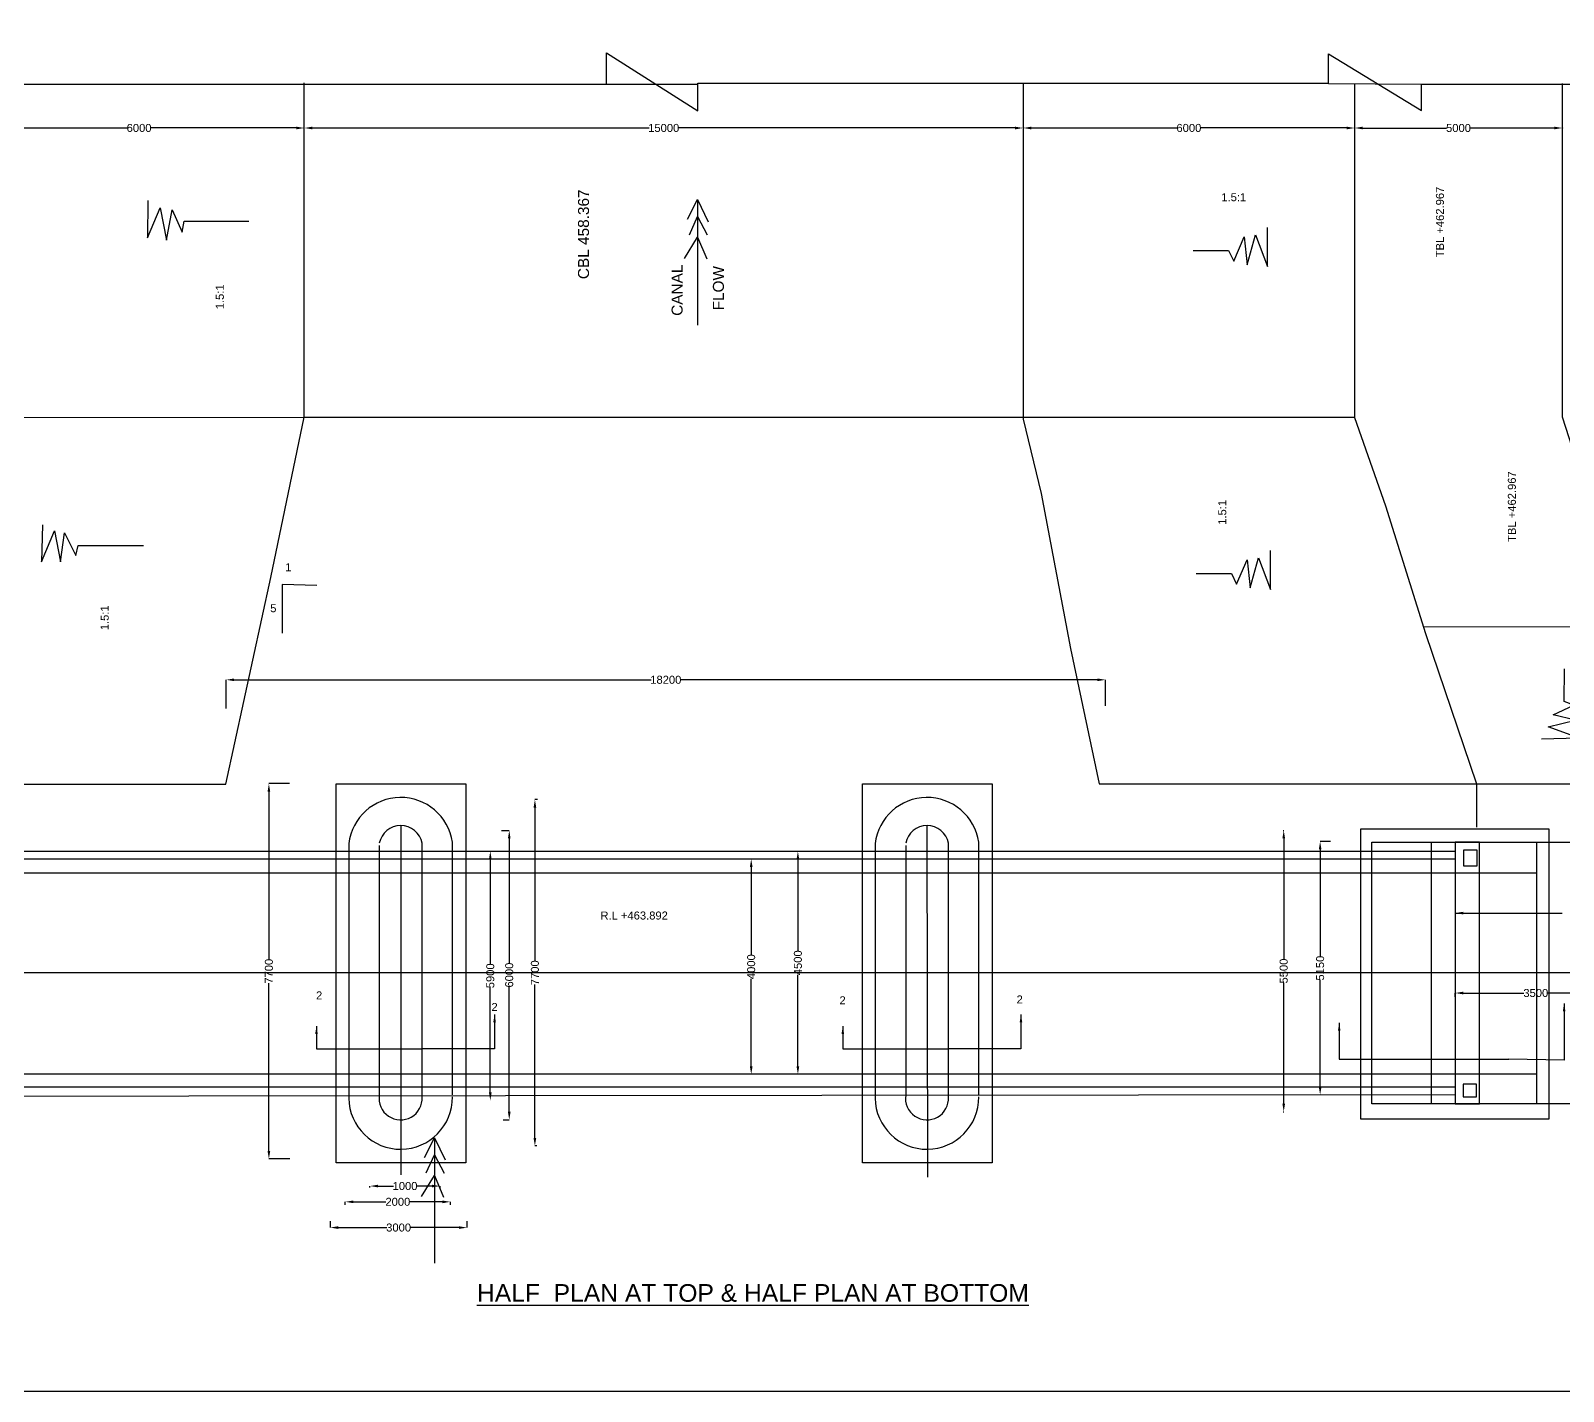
# Model space of a CAD drawing. Header units: inches. Extents: x -78138 to 96486, y -59190 to 52136.
# Drawn here: x -38397 to 38207, y -59190 to 8807 of the extents above; entities that cross this region are included whole.
import ezdxf

# ---------------------------------------------------------------- set-up
doc = ezdxf.new("R2010")
doc.units = ezdxf.units.IN
doc.header["$MEASUREMENT"] = 0
for name, color, linetype in [('DIM', 7, 'Continuous'), ('DRAWING', 7, 'Continuous'), ('TEXT', 7, 'Continuous')]:
    doc.layers.add(name, color=color, linetype=linetype)
doc.styles.get("Standard").update_dxf_attribs({"font": 'arial.ttf'})
doc.dimstyles.get("Standard").update_dxf_attribs({"dimtxt": 400, "dimasz": 400, "dimexe": 0.18, "dimexo": 0.0625, "dimgap": 0.09, "dimtad": 0, "dimtih": 1, "dimtoh": 1, "dimdec": 4, "dimzin": 0, "dimdsep": 46, "dimtxsty": 'Standard', "dimcen": 0.09, "dimadec": 0, "dimazin": 0, "dimtfac": 1, "dimtdec": 4, "dimtofl": 0, "dimtmove": 0, "dimatfit": 3, "dimfxl": 0, "dimtolj": 1, "dimtzin": 0, "dimarcsym": 0})

# ---------------------------------------------------------------- blocks, each defined once
blk = doc.blocks.new('*D24')
at = {"layer": 'Defpoints', "color": 0, "transparency": 16777216}
for p in [(-21438, -49006), (-17935, -48931), (-17935, -49059)]:
    blk.add_point(p, dxfattribs=at)
at = {"layer": 'DIM', "color": 0, "lineweight": -2, "transparency": 16777216}
for p, q in [((-21438, -49006), (-21438, -48931)), ((-21038, -48931), (-20264, -48931)), ((-18335, -48931), (-19108, -48931)), ((-17935, -49059), (-17935, -48931))]:
    blk.add_line(p, q, dxfattribs=at)
at = {"layer": 'DIM', "color": 0, "transparency": 16777216}
for points in [[(-21038, -48864), (-21038, -48998), (-21438, -48931)], [(-18335, -48864), (-18335, -48998), (-17935, -48931)]]:
    blk.add_solid(points, dxfattribs=at)
at = {"layer": 'DIM', "color": 0, "transparency": 16777216, "insert": (-19686, -48931), "char_height": 400, "attachment_point": 5}
blk.add_mtext('\\A1;1000', dxfattribs=at)
blk = doc.blocks.new('*D25')
at = {"layer": 'Defpoints', "color": 0, "transparency": 16777216}
for p in [(-17416, -49720), (-22671, -49868), (-17416, -49868)]:
    blk.add_point(p, dxfattribs=at)
at = {"layer": 'DIM', "color": 0, "lineweight": -2, "transparency": 16777216}
for p, q in [((-22671, -49868), (-22671, -49720)), ((-22271, -49720), (-20644, -49720)), ((-17816, -49720), (-19444, -49720)), ((-17416, -49868), (-17416, -49720))]:
    blk.add_line(p, q, dxfattribs=at)
at = {"layer": 'DIM', "color": 0, "transparency": 16777216}
for points in [[(-22271, -49654), (-22271, -49787), (-22671, -49720)], [(-17816, -49654), (-17816, -49787), (-17416, -49720)]]:
    blk.add_solid(points, dxfattribs=at)
at = {"layer": 'DIM', "color": 0, "transparency": 16777216, "insert": (-20044, -49720), "char_height": 400, "attachment_point": 5}
blk.add_mtext('\\A1;2000', dxfattribs=at)
blk = doc.blocks.new('*D26')
at = {"layer": 'Defpoints', "color": 0, "transparency": 16777216}
for p in [(-23423, -50686), (-23423, -51007), (-16589, -50686)]:
    blk.add_point(p, dxfattribs=at)
at = {"layer": 'DIM', "color": 0, "lineweight": -2, "transparency": 16777216}
for p, q in [((-23423, -50686), (-23423, -51007)), ((-23023, -51007), (-20603, -51007)), ((-16989, -51007), (-19410, -51007)), ((-16589, -50686), (-16589, -51007))]:
    blk.add_line(p, q, dxfattribs=at)
at = {"layer": 'DIM', "color": 0, "transparency": 16777216}
for points in [[(-23023, -50940), (-23023, -51073), (-23423, -51007)], [(-16989, -50940), (-16989, -51073), (-16589, -51007)]]:
    blk.add_solid(points, dxfattribs=at)
at = {"layer": 'DIM', "color": 0, "transparency": 16777216, "insert": (-20006, -51007), "char_height": 400, "attachment_point": 5}
blk.add_mtext('\\A1;3000', dxfattribs=at)
blk = doc.blocks.new('*D27')
at = {"layer": 'Defpoints', "color": 0, "transparency": 16777216}
for p in [(-1593, -32591), (-2383, -43346), (-1593, -43346)]:
    blk.add_point(p, dxfattribs=at)
at = {"layer": 'DIM', "color": 0, "lineweight": -2, "transparency": 16777216}
for p, q in [((-1593, -32591), (-2383, -32591)), ((-2383, -32991), (-2383, -37364)), ((-2383, -42946), (-2383, -38573)), ((-1593, -43346), (-2383, -43346))]:
    blk.add_line(p, q, dxfattribs=at)
at = {"layer": 'DIM', "color": 0, "transparency": 16777216}
for points in [[(-2450, -32991), (-2316, -32991), (-2383, -32591)], [(-2450, -42946), (-2316, -42946), (-2383, -43346)]]:
    blk.add_solid(points, dxfattribs=at)
at = {"layer": 'DIM', "color": 0, "transparency": 16777216, "insert": (-2383, -37969), "char_height": 400, "attachment_point": 5, "rotation": 90}
blk.add_mtext('\\A1;4000', dxfattribs=at)
blk = doc.blocks.new('*D28')
at = {"layer": 'Defpoints', "color": 0, "transparency": 16777216}
for p in [(-50, -32200), (-50, -32200), (-50, -43346)]:
    blk.add_point(p, dxfattribs=at)
at = {"layer": 'DIM', "color": 0, "lineweight": -2, "transparency": 16777216}
for p, q in [((-51, -32200), (-51, -32200)), ((-50, -32600), (-50, -37168)), ((-50, -42946), (-50, -38378)), ((-50, -43346), (-50, -43346))]:
    blk.add_line(p, q, dxfattribs=at)
at = {"layer": 'DIM', "color": 0, "transparency": 16777216}
for points in [[(-117, -32600), (16, -32600), (-50, -32200)], [(-117, -42946), (16, -42946), (-50, -43346)]]:
    blk.add_solid(points, dxfattribs=at)
at = {"layer": 'DIM', "color": 0, "transparency": 16777216, "insert": (-50, -37773), "char_height": 400, "attachment_point": 5, "rotation": 90}
blk.add_mtext('\\A1;4500', dxfattribs=at)
blk = doc.blocks.new('*D29')
at = {"layer": 'Defpoints', "color": 0, "transparency": 16777216}
for p in [(24209, -31156), (24209, -45215), (24231, -45215)]:
    blk.add_point(p, dxfattribs=at)
at = {"layer": 'DIM', "color": 0, "lineweight": -2, "transparency": 16777216}
for p, q in [((24209, -31156), (24231, -31156)), ((24231, -31556), (24231, -37589)), ((24231, -44815), (24231, -38782)), ((24209, -45215), (24231, -45215))]:
    blk.add_line(p, q, dxfattribs=at)
at = {"layer": 'DIM', "color": 0, "transparency": 16777216}
for points in [[(24164, -31556), (24297, -31556), (24231, -31156)], [(24164, -44815), (24297, -44815), (24231, -45215)]]:
    blk.add_solid(points, dxfattribs=at)
at = {"layer": 'DIM', "color": 0, "transparency": 16777216, "insert": (24231, -38186), "char_height": 400, "attachment_point": 5, "rotation": 90}
blk.add_mtext('\\A1;5500', dxfattribs=at)
blk = doc.blocks.new('*D30')
at = {"layer": 'Defpoints', "color": 0, "transparency": 16777216}
for p in [(26574, -31709), (26051, -44377), (26051, -44377)]:
    blk.add_point(p, dxfattribs=at)
at = {"layer": 'DIM', "color": 0, "lineweight": -2, "transparency": 16777216}
for p, q in [((26574, -31709), (26051, -31709)), ((26051, -32109), (26051, -37446)), ((26051, -43977), (26051, -38640)), ((26051, -44377), (26052, -44377))]:
    blk.add_line(p, q, dxfattribs=at)
at = {"layer": 'DIM', "color": 0, "transparency": 16777216}
for points in [[(25985, -32109), (26118, -32109), (26051, -31709)], [(25985, -43977), (26118, -43977), (26051, -44377)]]:
    blk.add_solid(points, dxfattribs=at)
at = {"layer": 'DIM', "color": 0, "transparency": 16777216, "insert": (26051, -38043), "char_height": 400, "attachment_point": 5, "rotation": 90}
blk.add_mtext('\\A1;5150', dxfattribs=at)
blk = doc.blocks.new('*D31')
at = {"layer": 'Defpoints', "color": 0, "transparency": 16777216}
for p in [(32803, -39480), (40856, -39285), (40856, -39480)]:
    blk.add_point(p, dxfattribs=at)
at = {"layer": 'DIM', "color": 0, "lineweight": -2, "transparency": 16777216}
for p, q in [((32803, -39480), (32803, -39285)), ((33203, -39285), (36233, -39285)), ((40456, -39285), (37426, -39285)), ((40856, -39480), (40856, -39285))]:
    blk.add_line(p, q, dxfattribs=at)
at = {"layer": 'DIM', "color": 0, "transparency": 16777216}
for points in [[(33203, -39219), (33203, -39352), (32803, -39285)], [(40456, -39219), (40456, -39352), (40856, -39285)]]:
    blk.add_solid(points, dxfattribs=at)
at = {"layer": 'DIM', "color": 0, "transparency": 16777216, "insert": (36830, -39285), "char_height": 400, "attachment_point": 5}
blk.add_mtext('\\A1;3500', dxfattribs=at)
blk = doc.blocks.new('*D33')
at = {"layer": 'Defpoints', "color": 0, "transparency": 16777216}
for p in [(15322, -23633), (-28627, -25074), (15322, -24927)]:
    blk.add_point(p, dxfattribs=at)
at = {"layer": 'DIM', "color": 0, "lineweight": -2, "transparency": 16777216}
for p, q in [((-28627, -25074), (-28627, -23633)), ((-28227, -23633), (-7386, -23633)), ((14922, -23633), (-5919, -23633)), ((15322, -24927), (15322, -23633))]:
    blk.add_line(p, q, dxfattribs=at)
at = {"layer": 'DIM', "color": 0, "transparency": 16777216}
for points in [[(-28227, -23567), (-28227, -23700), (-28627, -23633)], [(14922, -23567), (14922, -23700), (15322, -23633)]]:
    blk.add_solid(points, dxfattribs=at)
at = {"layer": 'DIM', "color": 0, "transparency": 16777216, "insert": (-6652, -23633), "char_height": 400, "attachment_point": 5}
blk.add_mtext('\\A1;18200', dxfattribs=at)
blk = doc.blocks.new('*D34')
at = {"layer": 'Defpoints', "color": 0, "transparency": 16777216}
for p in [(-26490, -28820), (-25464, -28820), (-25438, -47575)]:
    blk.add_point(p, dxfattribs=at)
at = {"layer": 'DIM', "color": 0, "lineweight": -2, "transparency": 16777216}
for p, q in [((-25464, -28820), (-26490, -28820)), ((-26490, -29220), (-26490, -37602)), ((-26490, -47175), (-26490, -38792)), ((-25438, -47575), (-26490, -47575))]:
    blk.add_line(p, q, dxfattribs=at)
at = {"layer": 'DIM', "color": 0, "transparency": 16777216}
for points in [[(-26556, -29220), (-26423, -29220), (-26490, -28820)], [(-26556, -47175), (-26423, -47175), (-26490, -47575)]]:
    blk.add_solid(points, dxfattribs=at)
at = {"layer": 'DIM', "color": 0, "transparency": 16777216, "insert": (-26490, -38197), "char_height": 400, "attachment_point": 5, "rotation": 90}
blk.add_mtext('\\A1;7700', dxfattribs=at)
blk = doc.blocks.new('*D35')
at = {"layer": 'Defpoints', "color": 0, "transparency": 16777216}
for p in [(-13067, -29616), (-13194, -46928), (-13092, -46928)]:
    blk.add_point(p, dxfattribs=at)
at = {"layer": 'DIM', "color": 0, "lineweight": -2, "transparency": 16777216}
for p, q in [((-13067, -29616), (-13195, -29616)), ((-13194, -30016), (-13194, -37677)), ((-13194, -46528), (-13194, -38867)), ((-13092, -46928), (-13195, -46928))]:
    blk.add_line(p, q, dxfattribs=at)
at = {"layer": 'DIM', "color": 0, "transparency": 16777216}
for points in [[(-13261, -30016), (-13128, -30016), (-13194, -29616)], [(-13261, -46528), (-13128, -46528), (-13194, -46928)]]:
    blk.add_solid(points, dxfattribs=at)
at = {"layer": 'DIM', "color": 0, "transparency": 16777216, "insert": (-13194, -38272), "char_height": 400, "attachment_point": 5, "rotation": 90}
blk.add_mtext('\\A1;7700', dxfattribs=at)
blk = doc.blocks.new('*D36')
at = {"layer": 'Defpoints', "color": 0, "transparency": 16777216}
for p in [(-14861, -31156), (-14476, -31156), (-14785, -45621)]:
    blk.add_point(p, dxfattribs=at)
at = {"layer": 'DIM', "color": 0, "lineweight": -2, "transparency": 16777216}
for p, q in [((-14861, -31156), (-14476, -31156)), ((-14476, -31556), (-14476, -37791)), ((-14476, -45221), (-14476, -38986)), ((-14785, -45621), (-14476, -45621))]:
    blk.add_line(p, q, dxfattribs=at)
at = {"layer": 'DIM', "color": 0, "transparency": 16777216}
for points in [[(-14543, -31556), (-14410, -31556), (-14476, -31156)], [(-14543, -45221), (-14410, -45221), (-14476, -45621)]]:
    blk.add_solid(points, dxfattribs=at)
at = {"layer": 'DIM', "color": 0, "transparency": 16777216, "insert": (-14476, -38389), "char_height": 400, "attachment_point": 5, "rotation": 90}
blk.add_mtext('\\A1;6000', dxfattribs=at)
blk = doc.blocks.new('*D37')
at = {"layer": 'Defpoints', "color": 0, "transparency": 16777216}
for p in [(-15423, -32200), (-15423, -32200), (-15423, -44650)]:
    blk.add_point(p, dxfattribs=at)
at = {"layer": 'DIM', "color": 0, "lineweight": -2, "transparency": 16777216}
for p, q in [((-15423, -32200), (-15423, -32200)), ((-15423, -32600), (-15423, -37828)), ((-15423, -44250), (-15423, -39021)), ((-15423, -44650), (-15423, -44650))]:
    blk.add_line(p, q, dxfattribs=at)
at = {"layer": 'DIM', "color": 0, "transparency": 16777216}
for points in [[(-15490, -32600), (-15357, -32600), (-15423, -32200)], [(-15490, -44250), (-15357, -44250), (-15423, -44650)]]:
    blk.add_solid(points, dxfattribs=at)
at = {"layer": 'DIM', "color": 0, "transparency": 16777216, "insert": (-15423, -38425), "char_height": 400, "attachment_point": 5, "rotation": 90}
blk.add_mtext('\\A1;5900', dxfattribs=at)
blk = doc.blocks.new('*D43')
at = {"layer": 'Defpoints', "color": 0, "transparency": 16777216}
for p in [(-41235, 3943), (-24721, 3943), (-24721, 3943)]:
    blk.add_point(p, dxfattribs=at)
at = {"layer": 'DIM', "color": 0, "lineweight": -2, "transparency": 16777216}
for p, q in [((-41235, 3943), (-41235, 3943)), ((-40835, 3943), (-33576, 3943)), ((-25121, 3943), (-32380, 3943)), ((-24721, 3943), (-24721, 3943))]:
    blk.add_line(p, q, dxfattribs=at)
at = {"layer": 'DIM', "color": 0, "transparency": 16777216}
for points in [[(-40835, 4009), (-40835, 3876), (-41235, 3943)], [(-25121, 4009), (-25121, 3876), (-24721, 3943)]]:
    blk.add_solid(points, dxfattribs=at)
at = {"layer": 'DIM', "color": 0, "transparency": 16777216, "insert": (-32978, 3943), "char_height": 400, "attachment_point": 5}
blk.add_mtext('\\A1;6000', dxfattribs=at)
blk = doc.blocks.new('*D44')
at = {"layer": 'Defpoints', "color": 0, "transparency": 16777216}
for p in [(-24721, 3943), (11209, 3943), (11209, 3943)]:
    blk.add_point(p, dxfattribs=at)
at = {"layer": 'DIM', "color": 0, "lineweight": -2, "transparency": 16777216}
for p, q in [((-24721, 3943), (-24721, 3943)), ((-24321, 3943), (-7489, 3943)), ((10809, 3943), (-6023, 3943)), ((11209, 3943), (11209, 3943))]:
    blk.add_line(p, q, dxfattribs=at)
at = {"layer": 'DIM', "color": 0, "transparency": 16777216}
for points in [[(-24321, 4009), (-24321, 3876), (-24721, 3943)], [(10809, 4009), (10809, 3876), (11209, 3943)]]:
    blk.add_solid(points, dxfattribs=at)
at = {"layer": 'DIM', "color": 0, "transparency": 16777216, "insert": (-6756, 3943), "char_height": 400, "attachment_point": 5}
blk.add_mtext('\\A1;15000', dxfattribs=at)
blk = doc.blocks.new('*D45')
at = {"layer": 'Defpoints', "color": 0, "transparency": 16777216}
for p in [(11209, 3943), (27776, 3943), (27776, 3943)]:
    blk.add_point(p, dxfattribs=at)
at = {"layer": 'DIM', "color": 0, "lineweight": -2, "transparency": 16777216}
for p, q in [((11209, 3943), (11209, 3942)), ((11609, 3943), (18895, 3943)), ((27376, 3943), (20090, 3943)), ((27776, 3943), (27776, 3942))]:
    blk.add_line(p, q, dxfattribs=at)
at = {"layer": 'DIM', "color": 0, "transparency": 16777216}
for points in [[(11609, 4009), (11609, 3876), (11209, 3943)], [(27376, 4009), (27376, 3876), (27776, 3943)]]:
    blk.add_solid(points, dxfattribs=at)
at = {"layer": 'DIM', "color": 0, "transparency": 16777216, "insert": (19492, 3943), "char_height": 400, "attachment_point": 5}
blk.add_mtext('\\A1;6000', dxfattribs=at)
blk = doc.blocks.new('*D46')
at = {"layer": 'Defpoints', "color": 0, "transparency": 16777216}
for p in [(27776, 3943), (38158, 3943), (38158, 3942)]:
    blk.add_point(p, dxfattribs=at)
at = {"layer": 'DIM', "color": 0, "lineweight": -2, "transparency": 16777216}
for p, q in [((27776, 3943), (27776, 3942)), ((28176, 3942), (32370, 3942)), ((37758, 3942), (33564, 3942)), ((38158, 3943), (38158, 3942))]:
    blk.add_line(p, q, dxfattribs=at)
at = {"layer": 'DIM', "color": 0, "transparency": 16777216}
for points in [[(28176, 4009), (28176, 3876), (27776, 3942)], [(37758, 4009), (37758, 3876), (38158, 3942)]]:
    blk.add_solid(points, dxfattribs=at)
at = {"layer": 'DIM', "color": 0, "transparency": 16777216, "insert": (32967, 3942), "char_height": 400, "attachment_point": 5}
blk.add_mtext('\\A1;5000', dxfattribs=at)

msp = doc.modelspace()

# ---------------------------------------------------------------- linework, layer by layer
at = {"layer": 'DIM'}
msp.add_lwpolyline([(96116.94438, -59189.93795), (-78138.09425, -59189.93795), (-78138.09425, 52136.46224), (96116.94438, 52136.46224)], close=True, dxfattribs=at)
msp.add_lwpolyline([(-24100.17935, -18916.13404), (-25829.84499, -18869.43922), (-25829.84499, -21297.57261)], dxfattribs=at)
at = {"layer": 'DRAWING'}
for points in [[(-77302.2615, 6187.55832), (-49234.89189, 6187.55832), (-49234.89189, 7318.73333), (-46568.96425, 5206.38675), (-46568.96425, 6126.25227), (-9612.55955, 6126.25227), (-9612.55955, 7693.95474), (-5045.37849, 4800.13729), (-5045.37849, 6178.95604), (26463.8846, 6178.95604), (26463.8846, 7640.8291), (31117.38626, 4813.32709), (31117.38626, 6141.39621), (61852.09355, 6141.39621)], [(-77055.45468, -23857.1998), (-64529.04046, -28854.43137), (-28639.06662, -28854.43137), (-26397.70254, -18523.03927), (-24720.97166, -10510.92115), (-24720.97166, 6203.84573)], [(11209.06804, 6192.41132), (11209.06804, -10610.54983), (12104.48551, -14328.30931), (13579.79879, -22073.01916), (15008.23167, -28829.48829), (50974.55699, -28829.48829), (47947.83306, -26467.4182), (45385.06522, -23997.34404), (42494.68051, -20429.3025), (40939.50314, -17665.92328), (39467.04266, -14533.6731), (38158.18953, -10502.60351), (38158.18953, 6165.42474)], [(26463.8846, 6165.42474), (31117.38626, 6141.39621)], [(27775.92207, 6158.64998), (27775.92207, -10518.691), (29319.47486, -14938.61341), (31318.3953, -21317.77845), (33867.53833, -28829.48829), (33867.53833, -30990.23199)], [(-9612.55955, 6126.25227), (-5045.37849, 6126.25227)], [(-32534.54774, 313.31247), (-32555.9786, -1551.38718), (-31918.70084, -41.83657), (-31609.16594, -1669.605), (-31326.94258, -150.9606), (-30826.22399, -1260.38937), (-30716.97637, -714.76863), (-27494.17174, -714.76863)], [(-5563.73133, -614.75609), (-5067.27627, 364.31656), (-4532.63232, -741.90841)], [(-5067.27627, 364.31656), (-5067.27627, -5906.43183)], [(-5474.62412, -1390.38514), (-5067.27627, -480.78908), (-4583.55062, -1403.10054)], [(-5713.93105, -2572.90138), (-5064.72109, -1517.53746), (-4606.45423, -2598.33191)], [(19713.35665, -2171.50667), (21476.40315, -2171.50667), (21734.4667, -2711.97034), (22255.20185, -1501.36379), (22411.88291, -2891.49015), (22826.62825, -1390.89028), (23428.59836, -2984.18518), (23428.59836, -1025.39141)], [(27775.92207, -10518.691), (-24720.97166, -10518.691), (-41234.76509, -10539.30131)], [(-37812.54794, -15893.80812), (-37849.66206, -17738.15917), (-37209.43969, -16181.11902), (-36912.52528, -17738.15917), (-36699.11783, -16292.33618), (-36142.40241, -17423.04376), (-36021.78133, -16922.56671), (-32752.16891, -16922.56671)], [(19856.95777, -18312.20069), (21620.00427, -18312.20069), (21878.06782, -18852.66436), (22398.80297, -17642.05781), (22555.48403, -19032.18417), (22970.22936, -17531.58431), (23572.19948, -19124.87921), (23572.19948, -17166.08543)], [(31208.53348, -20967.17587), (42938.70687, -20977.43178)], [(37121.49312, -26578.50681), (38971.80118, -26535.9492), (37444.07986, -25976.62075), (38813.55066, -25642.23957), (37693.03055, -25389.27743), (38727.74182, -24902.90473), (38252.99166, -24720.51507), (38272.37117, -23086.04047)], [(-19901.77572, -30914.82242), (-19901.77572, -48365.5521)], [(6445.53225, -48488.69662), (6402.9229, -30914.82561)], [(-22498.05717, -31814.51232), (-22498.05717, -44538.71008)], [(-20969.8618, -31906.87862), (-20969.8618, -44391.80542)], [(-18833.68964, -44480.79034), (-18833.68964, -31793.37888)], [(-17318.5582, -44379.14485), (-17318.5582, -31745.78286)], [(3809.28067, -31814.51232), (3809.28067, -44538.71008)], [(5337.47604, -31906.87862), (5337.47604, -44391.80542)], [(7473.6482, -44480.79034), (7473.6482, -31793.37888)], [(8988.77964, -44379.14485), (8988.77964, -31745.78286)], [(-46340.92838, -32199.51372), (32803.41222, -32199.51372)], [(32803.41222, -32591.14992), (-46340.92838, -32591.14992)], [(-50403.62271, -33273.33014), (36866.10655, -33273.33014)], [(-77099.30078, -38259.09393), (72793.30769, -38259.09393)], [(36866.10655, -43346.06306), (-50403.62271, -43346.06306)], [(-46340.92838, -43970.78109), (32803.41222, -43970.78109)], [(32803.41222, -44368.86784), (-46340.92838, -44459.49035)], [(-18712.20197, -47500.62139), (-18215.74692, -46521.54874), (-17681.10296, -47627.77371)], [(-18215.74692, -46521.54874), (-18215.74692, -52792.29713)], [(-18623.09477, -48276.25044), (-18215.74692, -47366.65438), (-17732.02127, -48288.96584)], [(-18862.4017, -49458.76669), (-18213.19174, -48403.40276), (-17754.92488, -49484.19721)]]:
    msp.add_lwpolyline(points, dxfattribs=at)
for points in [[(-16654.11268, -47777.97754), (-23127.80932, -47777.97754), (-23127.80932, -28824.01147), (-16654.11268, -28824.01147)], [(9653.22516, -47777.97754), (3179.52852, -47777.97754), (3179.52852, -28824.01147), (9653.22516, -28824.01147)], [(37494.95972, -31090.01183), (28063.42908, -31090.01183), (28063.42908, -45566.54659), (37494.95972, -45566.54659)], [(41233.75907, -44825.1343), (28633.19988, -44825.1343), (28633.19988, -31744.5419), (41233.75907, -31744.5419)], [(36866.10655, -44825.1343), (31624.46315, -44825.1343), (31624.46315, -31744.5419), (36866.10655, -31744.5419)], [(34021.96449, -31744.5419), (32803.41222, -31744.5419), (32803.41222, -44825.1343), (34021.96449, -44825.1343)], [(33896.6585, -32149.02436), (33214.6734, -32149.02436), (33214.6734, -32927.55517), (33896.6585, -32927.55517)], [(33869.96051, -43842.8503), (33194.42338, -43842.8503), (33194.42338, -44480.54865), (33869.96051, -44480.54865)]]:
    msp.add_lwpolyline(points, close=True, dxfattribs=at)
for centre, radius, start, end in [((-19903.71271, -32126.42803), 2613.02786, 8.3761991571, 173.1442865539), ((6403.62513, -32126.42803), 2613.02786, 8.3761991571, 173.1442865539), ((-19901.77572, -32003.35196), 1088.52955, 11.1218446514, 168.8781553486), ((6405.56212, -32003.35196), 1088.52955, 11.1218446514, 168.8781553486), ((-19906.49166, -44549.50875), 1075.00065, 171.5642251733, 3.6650783131), ((6400.84618, -44549.50875), 1075.00065, 171.5642251733, 3.6650783131), ((-19908.40662, -44500.90248), 2589.92652, 180.8364302666, 0.4449363487), ((6398.93122, -44500.90248), 2589.92652, 180.8364302666, 0.4449363487)]:
    msp.add_arc(centre, radius, start, end, dxfattribs=at)

# ---------------------------------------------------------------- texts
at = {"layer": 'TEXT'}
for s, height, p in [('CBL 458.367', 550, (-10490.26633, -3611.28796)), ('TBL +462.967', 400, (32239.51641, -2516.87328)), ('CANAL ', 550, (-5811.9938, -5443.99364)), ('FLOW', 550, (-3747.66323, -5172.72323)), ('1.5:1', 400, (-28742.57903, -5115.67557)), ('TBL +462.967', 400, (35833.51663, -16738.98255)), ('1.5:1', 400, (21361.47566, -15886.18645)), ('1.5:1', 400, (-34496.63307, -21155.60799))]:
    msp.add_text(s, height=height, rotation=90, dxfattribs=at).set_placement(p)
for s, height, p in [('1.5:1', 400, (21113.29537, 283.66379)), ('1', 400, (-25676.12349, -18211.43812)), ('5', 400, (-26423.99696, -20254.77989)), ('R.L +463.892', 400, (-9919.4011, -35611.61189)), ('2', 400, (-24133.47124, -39603.60771)), ('2', 400, (-15364.33158, -40180.3788)), ('2', 400, (2027.67933, -39849.27729)), ('2', 400, (10880.72358, -39805.20598)), ('%%UHALF  PLAN AT TOP & HALF PLAN AT BOTTOM', 881.8352643, (-16089.82379, -54714.10214))]:
    msp.add_text(s, height=height, dxfattribs=at).set_placement(p)

# ---------------------------------------------------------------- dimensions: what is measured, and where the dimension line sits
at = {"layer": 'DIM'}
for base, p1, p2, text, picture, middle in [((-24720.97166, 3942.64546), (-41234.76509, 3942.64546), (-24720.97166, 3942.64546), '6000', '*D43', (-32977.86838, 3942.64546)), ((11209.06804, 3942.82546), (-24720.97166, 3942.64546), (11209.06804, 3942.64546), '15000', '*D44', (-6755.95181, 3942.82546)), ((27775.92207, 3942.64546), (11209.06804, 3943.00546), (27775.92207, 3943.00546), '6000', '*D45', (19492.49505, 3942.64546)), ((38158.18953, 3942.46546), (27775.92207, 3943.00546), (38158.18953, 3943.00546), '5000', '*D46', (32967.0558, 3942.46546)), ((15322.33191, -23633.47173), (-28627.24473, -25073.88783), (15322.33191, -24927.2649), '18200', '*D33', (-6652.45641, -23633.47173)), ((40856.22965, -39285.25919), (32803.41222, -39479.82313), (40856.22965, -39479.82313), '3500', '*D31', (36829.82093, -39285.25919)), ((-17935.13223, -48931.08472), (-21437.56858, -49005.77878), (-17935.13223, -49059.18916), '1000', '*D24', (-19686.35041, -48931.08472)), ((-17416.08109, -49720.44938), (-22671.15427, -49868.3124), (-17416.08109, -49868.3124), '2000', '*D25', (-20043.61768, -49720.44938)), ((-23423.24715, -51006.61603), (-16589.18485, -50686.24634), (-23423.24715, -50686.24634), '3000', '*D26', (-20006.216, -51006.61603))]:
    dim = msp.add_linear_dim(base=base, p1=p1, p2=p2, text=text, dimstyle='Standard', dxfattribs=at)
    dim.commit()
    dim.dimension.update_dxf_attribs({"geometry": picture, "text_midpoint": middle})
for base, p1, p2, text, picture, middle in [((-26489.69671, -28820.08868), (-25438.04944, -47574.81567), (-25463.84349, -28820.08868), '7700', '*D34', (-26489.69671, -38197.45218)), ((-13194.49705, -46927.87498), (-13066.6066, -29615.6343), (-13091.88105, -46927.87498), '7700', '*D35', (-13194.49705, -38271.75464)), ((-14476.36818, -31156.06353), (-14785.03401, -45621.00865), (-14861.17551, -31156.06353), '6000', '*D36', (-14476.36818, -38388.53609)), ((24230.68601, -45215.12797), (24208.97187, -31156.24342), (24208.97187, -45215.12797), '5500', '*D29', (24230.68601, -38185.6857)), ((26051.39666, -44376.59936), (26574.43761, -31709.35199), (26051.1532, -44376.59936), '5150', '*D30', (26051.39666, -38042.97568)), ((-15423.24846, -32199.51372), (-15423.24846, -44649.8135), (-15423.24846, -32199.51372), '5900', '*D37', (-15423.24846, -38424.66361)), ((-2383.09656, -43346.06306), (-1592.67101, -32591.14992), (-1592.67101, -43346.06306), '4000', '*D27', (-2383.09656, -37968.60649)), ((-50.48355, -32199.51372), (-50.48355, -43346.06306), (-50.48355, -32199.51372), '4500', '*D28', (-50.48355, -37772.78839))]:
    dim = msp.add_linear_dim(base=base, p1=p1, p2=p2, angle=90, text=text, dimstyle='Standard', dxfattribs=at)
    dim.commit()
    dim.dimension.update_dxf_attribs({"geometry": picture, "text_midpoint": middle, "text_rotation": 90})

# ---------------------------------------------------------------- leaders
msp.add_leader([(32803.41222, -35290.16752), (38144.77569, -35290.16752)], dimstyle='Standard', override={"dimgap": 0.09, "dimtad": 0}, dxfattribs=at)
at = {"layer": 'DRAWING'}
for points in [[(38245.53082, -39803.64876), (38245.53082, -42645.11323), (35487.93287, -42586.348)], [(-15208.71391, -40351.11542), (-15208.71391, -42080.81253), (-18833.68964, -42071.20285)], [(11098.62393, -40351.11542), (11098.62393, -42080.81253), (7473.6482, -42071.20285)], [(-24111.8208, -40937.29031), (-24111.8208, -42071.20285), (-18833.68964, -42071.20285)], [(2195.51704, -40937.29031), (2195.51704, -42071.20285), (7473.6482, -42071.20285)], [(27005.05838, -40774.18963), (27005.05838, -42586.348), (35487.93287, -42586.348)]]:
    msp.add_leader(points, dimstyle='Standard', override={"dimgap": 0.09, "dimtad": 0}, dxfattribs=at)

doc.saveas('drawing.dxf')
